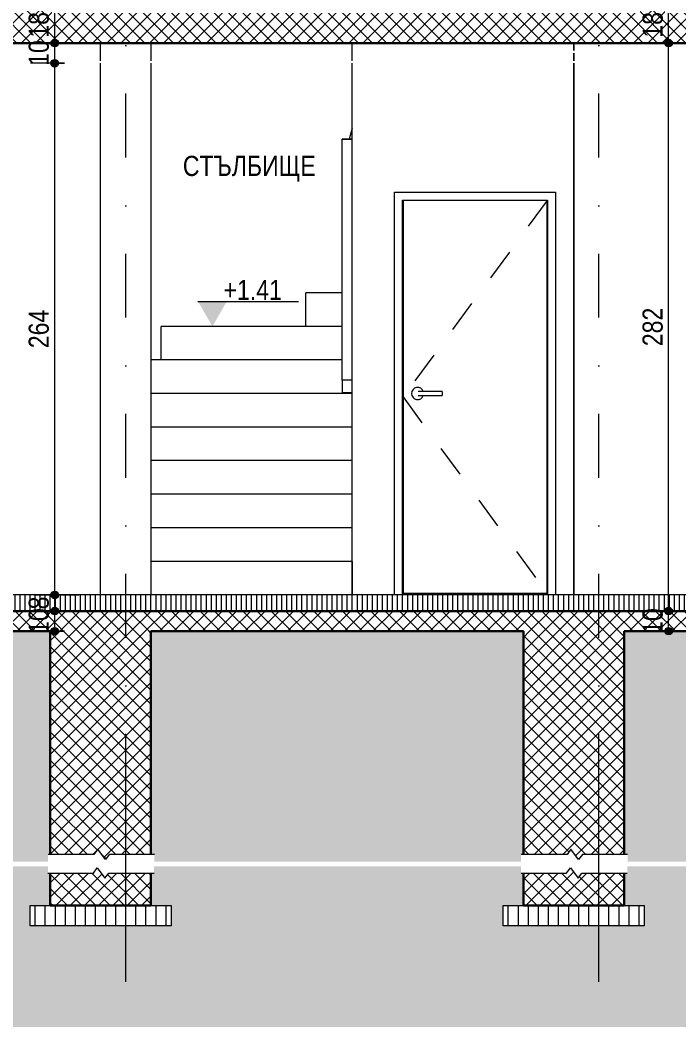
# Model space of a CAD drawing. Header units: centimetres. Extents: x -1864 to 19, y -206 to 807.
# Drawn here: x -984.1 to -656.9, y -206.4 to 293.4 of the extents above; entities that cross this region are included whole.
import ezdxf

# ---------------------------------------------------------------- set-up
doc = ezdxf.new("R2010")
doc.units = ezdxf.units.CM
doc.linetypes.add('Dash', pattern=[31.75, 15.875, -15.875])
doc.linetypes.add('Dash dot', pattern=[79.375, 31.75, -23.8125, 0, -23.8125])
for name, color, linetype, lineweight in [('A-ANNO-DIMS', 7, 'Continuous', 9), ('A-ANNO-DIMS-50', 7, 'Continuous', 9), ('A-ANNO-NOTE', 7, 'Continuous', 9), ('A-AREA-IDEN', 7, 'Continuous', 9), ('A-DETL-GENF', 7, 'Continuous', 9), ('A-DETL-MBND', 7, 'Continuous', 9), ('A-DOOR', 7, 'Continuous', 9), ('A-DOOR-FRAM', 7, 'Continuous', 15), ('A-FLOR-FNSH', 7, 'Continuous', 9), ('A-FLOR-HRAL', 7, 'Continuous', 9), ('A-FLOR-LEVL', 7, 'Continuous', 9), ('A-FLOR-PATT', 7, 'Continuous', 9), ('A-WALL', 7, 'Continuous', 9), ('A-WALL-PATT', 7, 'Continuous', 9), ('G-ANNO-DIMS', 7, 'Continuous', 9), ('S-COLS', 7, 'Continuous', 9), ('S-GRID', 7, 'Continuous', 9), ('S-STRS', 7, 'Continuous', 9)]:
    doc.layers.add(name, color=color, linetype=linetype, lineweight=lineweight)
doc.layers.add('A-DETL', color=7, linetype='Continuous', lineweight=9, true_color=0x008000)
doc.styles.add('Arial Narrow', font='ARIALN.TTF', dxfattribs={"height": 10})
doc.styles.add('Arial Narrow_1', font='ARIALN.TTF', dxfattribs={"height": 10})
doc.dimstyles.new('TEC_DIM', dxfattribs={"dimscale": 30.48, "dimtxt": 10.23431, "dimasz": 0.492126, "dimexe": 0.393701, "dimexo": 0.246063, "dimgap": 0, "dimtad": 1, "dimdec": 0, "dimzin": 0, "dimdsep": 46, "dimtxsty": 'Arial Narrow', "dimblk1": 'DOTSMALL', "dimblk2": 'DOTSMALL', "dimsah": 1, "dimcen": 0.09, "dimazin": 0, "dimtfac": 1, "dimtdec": 4, "dimtix": 1, "dimtmove": 0, "dimatfit": 3, "dimfxl": 0, "dimtvp": 1, "dimtolj": 1, "dimtzin": 0, "dimarcsym": 0})
pattern_1 = [(45, (-1066.009, 333.896), (-3.535534, 3.535534), []), (135, (-1066.009, 333.896), (-3.535534, -3.535534), [])]
pattern_2 = [(0, (-1066.009, 333.896), (19.05, 19.05), [19.05, -19.05]), (0, (-1066.009, 341.04), (19.05, 19.05), [19.05, -19.05]), (0, (-1066.009, 348.184), (19.05, 19.05), [19.05, -19.05]), (90, (-1063.628, 350.565), (-19.05, 19.05), [19.05, -19.05]), (90, (-1056.484, 350.565), (-19.05, 19.05), [19.05, -19.05]), (90, (-1049.341, 350.565), (-19.05, 19.05), [19.05, -19.05])]

# ---------------------------------------------------------------- blocks, each defined once
blk = doc.blocks.new('TEC_DOOR-INT - 80x200-2358334-4-4')
at = {"layer": 'A-DOOR', "linetype": 'Dash'}
for p, q in [((-722.34, 203.8), (-793.94, 106.3)), ((-793.94, 106.3), (-722.34, 8.8))]:
    blk.add_line(p, q, dxfattribs=at)
at = {"layer": 'A-DOOR', "lineweight": 15}
for p, q in [((-793.94, 203.8), (-793.94, 8.8)), ((-722.34, 203.8), (-793.94, 203.8)), ((-722.34, 8.8), (-722.34, 203.8)), ((-793.94, 8.8), (-722.34, 8.8))]:
    blk.add_line(p, q, dxfattribs=at)
at = {"layer": 'A-DOOR'}
for p, q in [((-774.44, 109), (-784.94, 109)), ((-784.94, 107), (-774.44, 107)), ((-774.44, 109), (-774.44, 108)), ((-774.44, 108), (-774.44, 107))]:
    blk.add_line(p, q, dxfattribs=at)
at = {"layer": 'A-DOOR', "flags": 128}
for points in [[(-784.94, 109), (-785, 109), (-785.06, 109), (-785.12, 109), (-785.18, 109), (-785.24, 109), (-785.3, 109), (-785.36, 109), (-785.42, 109), (-785.47, 109), (-785.53, 109), (-785.58, 109), (-785.64, 109), (-785.69, 109), (-785.74, 109), (-785.79, 109), (-785.84, 109), (-785.89, 109), (-785.93, 109), (-785.98, 109), (-786.02, 109), (-786.06, 109), (-786.1, 109), (-786.14, 109), (-786.17, 109), (-786.21, 109), (-786.24, 109), (-786.27, 109), (-786.29, 109), (-786.32, 109), (-786.34, 109), (-786.36, 109), (-786.38, 109), (-786.4, 109), (-786.41, 109), (-786.42, 109), (-786.43, 109), (-786.44, 109), (-786.44, 109), (-786.44, 109)], [(-786.44, 107), (-786.44, 107), (-786.44, 107), (-786.43, 107), (-786.42, 107), (-786.41, 107), (-786.4, 107), (-786.39, 107), (-786.37, 107), (-786.35, 107), (-786.33, 107), (-786.3, 107), (-786.27, 107), (-786.25, 107), (-786.21, 107), (-786.18, 107), (-786.15, 107), (-786.11, 107), (-786.07, 107), (-786.03, 107), (-785.99, 107), (-785.94, 107), (-785.9, 107), (-785.85, 107), (-785.8, 107), (-785.75, 107), (-785.7, 107), (-785.65, 107), (-785.6, 107), (-785.54, 107), (-785.49, 107), (-785.43, 107), (-785.37, 107), (-785.32, 107), (-785.26, 107), (-785.2, 107), (-785.14, 107), (-785.08, 107), (-785.02, 107), (-784.96, 107), (-784.94, 107)]]:
    blk.add_lwpolyline(points, dxfattribs=at)
at = {"layer": 'A-DOOR'}
for start, end in [(19.6343, 180), (180, 340.4367)]:
    blk.add_arc((-786.69, 108), 3, start, end, dxfattribs=at)
at = {"layer": 'A-DOOR-FRAM'}
for p, q in [((-798.14, 8), (-798.14, 208)), ((-798.14, 208), (-718.14, 208)), ((-718.14, 208), (-718.14, 8)), ((-794.14, 8), (-794.14, 204)), ((-794.14, 204), (-722.14, 204)), ((-722.14, 204), (-722.14, 8))]:
    blk.add_line(p, q, dxfattribs=at)
blk = doc.blocks.new('Railing - Railing-2455743-4-4')
at = {"layer": 'A-FLOR-HRAL'}
for p, q in [((-804.06, 398), (-809.14, 398)), ((-809.14, 398), (-809.14, 388.69)), ((-804.06, 388.69), (-804.06, 398)), ((-809.14, 388.69), (-804.06, 388.69)), ((-809.14, 388.69), (-809.14, 308)), ((-804.06, 388.69), (-804.06, 308)), ((-819.14, 239.67), (-820.76, 234.28)), ((-824.22, 234.28), (-819.14, 234.28)), ((-824.22, 114.67), (-824.22, 234.28)), ((-819.14, 234.28), (-824.22, 234.28)), ((-824.22, 114.67), (-824.22, 108.43)), ((-819.14, 114.67), (-824.22, 114.67)), ((-824.22, 108.43), (-819.14, 108.43))]:
    blk.add_line(p, q, dxfattribs=at)
blk = doc.blocks.new('TEC-BREAKLINE - M_Break Line-2501834-4-4')
at = {"layer": 'A-DETL-GENF'}
for p, q in [((-1675.59, -118.28), (-1677.49, -120.82)), ((-1671.78, -123.36), (-1675.59, -118.28)), ((-1677.49, -120.82), (-1700.27, -120.82)), ((-1669.87, -120.82), (-1671.78, -123.36)), ((-1647.4, -120.82), (-1669.87, -120.82))]:
    blk.add_line(p, q, dxfattribs=at)
blk = doc.blocks.new('TEC-BREAKLINE - M_Break Line-2501920-4-4')
at = {"layer": 'A-DETL-GENF'}
for p, q in [((-1677.74, -130.09), (-1675.84, -127.55)), ((-1675.84, -127.55), (-1672.03, -132.63)), ((-1700.34, -130.09), (-1677.74, -130.09)), ((-1672.03, -132.63), (-1670.12, -130.09)), ((-1670.12, -130.09), (-1647.61, -130.09))]:
    blk.add_line(p, q, dxfattribs=at)
blk = doc.blocks.new('Spot Elevations - ELEVATION_PROJECT-150941-4-4')
at = {"layer": 'A-ANNO-NOTE'}
blk.add_hatch(color=256, dxfattribs=at).paths.add_polyline_path([(-1311.2, 698.09), (-1296.89, 698.09), (-1304.04, 685.69)])
blk.add_line((-1311.2, 698.09), (-1261.2, 698.09), dxfattribs=at)
blk = doc.blocks.new('DIMBLOCK58-4-4')
at = {"layer": 'A-ANNO-DIMS-50', "transparency": 16777216}
h = blk.add_hatch(color=256, dxfattribs=at)
edge = h.paths.add_edge_path()
edge.add_arc((-662.06, 0), 1.87, 0, 360)
h = blk.add_hatch(color=256, dxfattribs=at)
edge = h.paths.add_edge_path()
edge.add_arc((-662.06, -10), 1.87, 0, 360)
for p, q in [((-657.21, 0), (-674.06, 0)), ((-662.06, -10), (-662.06, 0)), ((-662.06, 0), (-657.21, 0)), ((-657.21, -10), (-674.06, -10)), ((-662.06, -10), (-657.21, -10))]:
    blk.add_line(p, q, dxfattribs=at)
for centre in [(-662.06, 0), (-662.06, -10)]:
    blk.add_circle(centre, 1.87, dxfattribs=at)
at = {"layer": 'A-ANNO-DIMS-50', "color": 0, "transparency": 16777216, "insert": (-674.98, -11.34), "char_height": 10, "width": 15.2053, "attachment_point": 1, "rotation": 90, "line_spacing_factor": 0.974696, "style": 'Arial Narrow'}
blk.add_mtext('10', dxfattribs=at)
blk = doc.blocks.new('_DotSmall')
at = {"color": 0, "linetype": 'ByBlock', "const_width": 0.5}
blk.add_lwpolyline([(-0.0625, 0, 1), (0.0625, 0, 1)], format="xyb", close=True, dxfattribs=at)
blk = doc.blocks.new('DIMBLOCK59-4-4')
at = {"layer": 'A-ANNO-DIMS-50', "transparency": 16777216}
h = blk.add_hatch(color=256, dxfattribs=at)
edge = h.paths.add_edge_path()
edge.add_arc((-662.06, 282), 1.88, 0, 360)
h = blk.add_hatch(color=256, dxfattribs=at)
edge = h.paths.add_edge_path()
edge.add_arc((-662.06, 0), 1.87, 0, 360)
for p, q in [((-657.21, 282), (-674.06, 282)), ((-662.06, 0), (-662.06, 282)), ((-662.06, 282), (-657.21, 282)), ((-657.21, 0), (-674.06, 0)), ((-662.06, 0), (-657.21, 0))]:
    blk.add_line(p, q, dxfattribs=at)
for centre, radius in [((-662.06, 282), 1.88), ((-662.06, 0), 1.87)]:
    blk.add_circle(centre, radius, dxfattribs=at)
at = {"layer": 'A-ANNO-DIMS-50', "color": 0, "transparency": 16777216, "insert": (-674.98, 131.5), "char_height": 10, "width": 22.8079, "attachment_point": 1, "rotation": 90, "line_spacing_factor": 0.974696, "style": 'Arial Narrow'}
blk.add_mtext('282', dxfattribs=at)
blk = doc.blocks.new('DIMBLOCK60-4-4')
at = {"layer": 'A-ANNO-DIMS-50', "transparency": 16777216}
h = blk.add_hatch(color=256, dxfattribs=at)
edge = h.paths.add_edge_path()
edge.add_arc((-662.06, 300), 1.88, 0, 360)
h = blk.add_hatch(color=256, dxfattribs=at)
edge = h.paths.add_edge_path()
edge.add_arc((-662.06, 282), 1.88, 0, 360)
for p, q in [((-657.21, 300), (-674.06, 300)), ((-662.06, 282), (-662.06, 300)), ((-662.06, 300), (-657.21, 300)), ((-657.21, 282), (-674.06, 282)), ((-662.06, 282), (-657.21, 282))]:
    blk.add_line(p, q, dxfattribs=at)
for centre in [(-662.06, 300), (-662.06, 282)]:
    blk.add_circle(centre, 1.88, dxfattribs=at)
at = {"layer": 'A-ANNO-DIMS-50', "color": 0, "transparency": 16777216, "insert": (-674.98, 284.66), "char_height": 10, "width": 15.2053, "attachment_point": 1, "rotation": 90, "line_spacing_factor": 0.974696, "style": 'Arial Narrow'}
blk.add_mtext('18', dxfattribs=at)
blk = doc.blocks.new('DIMBLOCK73-4-4')
at = {"layer": 'A-ANNO-DIMS-50', "transparency": 16777216}
h = blk.add_hatch(color=256, dxfattribs=at)
edge = h.paths.add_edge_path()
edge.add_arc((-966.97, 0), 1.87, 0, 360)
h = blk.add_hatch(color=256, dxfattribs=at)
edge = h.paths.add_edge_path()
edge.add_arc((-966.97, -10), 1.87, 0, 360)
for p, q in [((-962.12, 0), (-978.97, 0)), ((-966.97, -10), (-966.97, 0)), ((-966.97, 0), (-962.12, 0)), ((-962.12, -10), (-978.97, -10)), ((-966.97, -10), (-962.12, -10))]:
    blk.add_line(p, q, dxfattribs=at)
for centre in [(-966.97, 0), (-966.97, -10)]:
    blk.add_circle(centre, 1.87, dxfattribs=at)
at = {"layer": 'A-ANNO-DIMS-50', "color": 0, "transparency": 16777216, "insert": (-979.9, -11.34), "char_height": 10, "width": 15.2053, "attachment_point": 1, "rotation": 90, "line_spacing_factor": 0.974696, "style": 'Arial Narrow'}
blk.add_mtext('10', dxfattribs=at)
blk = doc.blocks.new('DIMBLOCK74-4-4')
at = {"layer": 'A-ANNO-DIMS-50', "transparency": 16777216}
h = blk.add_hatch(color=256, dxfattribs=at)
edge = h.paths.add_edge_path()
edge.add_arc((-966.97, 8), 1.87, 0, 360)
h = blk.add_hatch(color=256, dxfattribs=at)
edge = h.paths.add_edge_path()
edge.add_arc((-966.97, 0), 1.87, 0, 360)
for p, q in [((-976.64, 8), (-954.97, 8)), ((-966.97, 8), (-976.64, 8)), ((-966.97, 0), (-966.97, 8)), ((-962.12, 0), (-978.97, 0)), ((-966.97, 0), (-962.12, 0))]:
    blk.add_line(p, q, dxfattribs=at)
for centre in [(-966.97, 8), (-966.97, 0)]:
    blk.add_circle(centre, 1.87, dxfattribs=at)
at = {"layer": 'A-ANNO-DIMS-50', "color": 0, "transparency": 16777216, "insert": (-979.9, 0.83), "char_height": 10, "width": 7.6026, "attachment_point": 1, "rotation": 90, "line_spacing_factor": 0.974696, "style": 'Arial Narrow'}
blk.add_mtext('\\fArial Narrow|b0|i0|c204|p34|;8', dxfattribs=at)
blk = doc.blocks.new('DIMBLOCK75-4-4')
at = {"layer": 'A-ANNO-DIMS-50', "transparency": 16777216}
h = blk.add_hatch(color=256, dxfattribs=at)
edge = h.paths.add_edge_path()
edge.add_arc((-966.97, 272), 1.88, 0, 360)
h = blk.add_hatch(color=256, dxfattribs=at)
edge = h.paths.add_edge_path()
edge.add_arc((-966.97, 8), 1.87, 0, 360)
for p, q in [((-962.12, 272), (-978.97, 272)), ((-966.97, 8), (-966.97, 272)), ((-966.97, 272), (-962.12, 272)), ((-976.64, 8), (-954.97, 8)), ((-966.97, 8), (-976.64, 8))]:
    blk.add_line(p, q, dxfattribs=at)
for centre, radius in [((-966.97, 272), 1.88), ((-966.97, 8), 1.87)]:
    blk.add_circle(centre, radius, dxfattribs=at)
at = {"layer": 'A-ANNO-DIMS-50', "color": 0, "transparency": 16777216, "insert": (-979.9, 130.5), "char_height": 10, "width": 22.8079, "attachment_point": 1, "rotation": 90, "line_spacing_factor": 0.974696, "style": 'Arial Narrow'}
blk.add_mtext('264', dxfattribs=at)
blk = doc.blocks.new('DIMBLOCK76-4-4')
at = {"layer": 'A-ANNO-DIMS-50', "transparency": 16777216}
h = blk.add_hatch(color=256, dxfattribs=at)
edge = h.paths.add_edge_path()
edge.add_arc((-966.97, 282), 1.88, 0, 360)
h = blk.add_hatch(color=256, dxfattribs=at)
edge = h.paths.add_edge_path()
edge.add_arc((-966.97, 272), 1.88, 0, 360)
for p, q in [((-962.12, 282), (-978.97, 282)), ((-966.97, 272), (-966.97, 282)), ((-966.97, 282), (-962.12, 282)), ((-962.12, 272), (-978.97, 272)), ((-966.97, 272), (-962.12, 272))]:
    blk.add_line(p, q, dxfattribs=at)
for centre in [(-966.97, 282), (-966.97, 272)]:
    blk.add_circle(centre, 1.88, dxfattribs=at)
at = {"layer": 'A-ANNO-DIMS-50', "color": 0, "transparency": 16777216, "insert": (-979.9, 270.66), "char_height": 10, "width": 15.2053, "attachment_point": 1, "rotation": 90, "line_spacing_factor": 0.974696, "style": 'Arial Narrow'}
blk.add_mtext('10', dxfattribs=at)
blk = doc.blocks.new('DIMBLOCK77-4-4')
at = {"layer": 'A-ANNO-DIMS-50', "transparency": 16777216}
h = blk.add_hatch(color=256, dxfattribs=at)
edge = h.paths.add_edge_path()
edge.add_arc((-966.97, 300), 1.88, 0, 360)
h = blk.add_hatch(color=256, dxfattribs=at)
edge = h.paths.add_edge_path()
edge.add_arc((-966.97, 282), 1.88, 0, 360)
for p, q in [((-962.12, 300), (-978.97, 300)), ((-966.97, 282), (-966.97, 300)), ((-966.97, 300), (-962.12, 300)), ((-962.12, 282), (-978.97, 282)), ((-966.97, 282), (-962.12, 282))]:
    blk.add_line(p, q, dxfattribs=at)
for centre in [(-966.97, 300), (-966.97, 282)]:
    blk.add_circle(centre, 1.88, dxfattribs=at)
at = {"layer": 'A-ANNO-DIMS-50', "color": 0, "transparency": 16777216, "insert": (-979.9, 284.66), "char_height": 10, "width": 15.2053, "attachment_point": 1, "rotation": 90, "line_spacing_factor": 0.974696, "style": 'Arial Narrow'}
blk.add_mtext('18', dxfattribs=at)

msp = doc.modelspace()

# ---------------------------------------------------------------- hatches: boundary and pattern name
at = {"layer": 'A-DETL-GENF'}
h = msp.add_hatch(dxfattribs=at)
h.set_pattern_fill('FP2_18', color=256, style=0, pattern_type=2)
h.set_pattern_definition(pattern_2)
h.paths.add_polyline_path([(-811.02, -124.37), (-735.27, -124.37), (-735.27, -120.82), (-734.14, -120.82), (-734.14, -10), (-919.14, -10), (-919.14, -120.82), (-917.4, -120.82), (-917.4, -124.37), (-912.42, -124.37)])
h.paths.add_polyline_path([(-1198.4, -124.37), (-970.27, -124.37), (-970.27, -120.82), (-969.14, -120.82), (-969.14, -10), (-1649.14, -10), (-1649.14, -120.82), (-1647.4, -120.82), (-1647.4, -124.37), (-1278.79, -124.37)])
h.paths.add_polyline_path([(-1863.5, -124.37), (-1700.27, -124.37), (-1700.27, -120.82), (-1699.14, -120.82), (-1699.14, -100), (-1714.14, -100), (-1714.14, -9.67), (-1863.5, -9.67), (-1863.5, -57)])
h.paths.add_polyline_path([(7.58, -124.37), (7.58, 0), (-209.14, 0), (-209.14, -100), (-224.14, -100), (-224.14, -120.82), (-222.4, -120.82), (-222.4, -124.37), (-109.37, -124.37)])
h.paths.add_polyline_path([(-280.87, -124.37), (-275.27, -124.37), (-275.27, -120.82), (-274.14, -120.82), (-274.14, -10), (-684.14, -10), (-684.14, -120.82), (-682.4, -120.82), (-682.4, -124.37), (-343.25, -124.37)])
h = msp.add_hatch(dxfattribs=at)
h.set_pattern_fill('FP2_18', color=256, style=0, pattern_type=2)
h.set_pattern_definition(pattern_2)
h.paths.add_polyline_path([(7.58, -206.44), (7.58, -126.81), (-222.61, -126.81), (-222.61, -130.09), (-224.14, -130.09), (-224.14, -146.27), (-214.14, -146.27), (-214.14, -156.27), (-284.14, -156.27), (-284.14, -146.27), (-274.14, -146.27), (-274.14, -130.09), (-275.34, -130.09), (-275.34, -126.81), (-682.61, -126.81), (-682.61, -130.09), (-684.14, -130.09), (-684.14, -146.27), (-674.14, -146.27), (-674.14, -156.27), (-744.14, -156.27), (-744.14, -146.27), (-734.14, -146.27), (-734.14, -130.09), (-735.34, -130.09), (-735.34, -126.81), (-917.61, -126.81), (-917.61, -130.09), (-919.14, -130.09), (-919.14, -146.27), (-909.14, -146.27), (-909.14, -156.27), (-979.14, -156.27), (-979.14, -146.27), (-969.14, -146.27), (-969.14, -130.09), (-970.34, -130.09), (-970.34, -126.81), (-1647.61, -126.81), (-1647.61, -130.09), (-1649.14, -130.09), (-1649.14, -146.27), (-1639.14, -146.27), (-1639.14, -156.27), (-1709.14, -156.27), (-1709.14, -146.27), (-1699.14, -146.27), (-1699.14, -130.09), (-1700.34, -130.09), (-1700.34, -126.81), (-1863.5, -126.81), (-1863.5, -206.44), (1.63, -206.44)])
at = {"layer": 'A-FLOR-PATT'}
h = msp.add_hatch(dxfattribs=at)
h.set_pattern_fill('FP2_17', color=256, style=0, pattern_type=2)
h.set_pattern_definition(pattern_1)
h.paths.add_polyline_path([(-167.84, 282), (-144.14, 282), (-144.14, 300), (-1574.14, 300), (-1574.14, 282), (-169.14, 282)])
at = {"layer": 'A-FLOR-PATT', "true_color": 0x787878}
h = msp.add_hatch(dxfattribs=at)
h.set_pattern_fill('FP2_14', color=8, style=0, pattern_type=2)
h.set_pattern_definition([(270, (-1004.143, 8), (2.5, 2e-16), [])])
h.paths.add_polyline_path([(-1699.14, 0), (-249.14, 0), (-249.14, 8), (-1699.14, 8)])
at = {"layer": 'A-FLOR-PATT'}
h = msp.add_hatch(dxfattribs=at)
h.set_pattern_fill('FP2_17', color=256, style=0, pattern_type=2)
h.set_pattern_definition(pattern_1)
h.paths.add_polyline_path([(-927.96, -10), (-224.14, -10), (-224.14, 0), (-1699.14, 0), (-1699.14, -10), (-969.14, -10)])
at = {"layer": 'A-FLOR-PATT', "true_color": 0x787878}
h = msp.add_hatch(dxfattribs=at)
h.set_pattern_fill('FP2_19', color=8, style=0, pattern_type=2)
h.set_pattern_definition([(270, (-1006.643, -180), (5, 3e-16), [])])
h.paths.add_polyline_path([(-214.14, -156.27), (-214.14, -146.27), (-284.14, -146.27), (-284.14, -156.27), (-214.77, -156.27)])
h.paths.add_polyline_path([(-1639.14, -156.27), (-1639.14, -146.27), (-1709.14, -146.27), (-1709.14, -156.27)])
h.paths.add_polyline_path([(-979.14, -156.27), (-909.14, -156.27), (-909.14, -146.27), (-979.14, -146.27), (-979.14, -150.59)])
h.paths.add_polyline_path([(-744.14, -156.27), (-674.14, -156.27), (-674.14, -146.27), (-744.14, -146.27), (-744.14, -148.73)])
at = {"layer": 'A-WALL-PATT'}
h = msp.add_hatch(dxfattribs=at)
h.set_pattern_fill('FP2_17', color=256, style=0, pattern_type=2)
h.set_pattern_definition(pattern_1)
h.paths.add_polyline_path([(-941.78, -123.36), (-939.87, -120.82), (-919.14, -120.82), (-919.14, -10), (-969.14, -10), (-969.14, -120.82), (-947.49, -120.82), (-945.59, -118.28), (-943.68, -120.82)])
h = msp.add_hatch(dxfattribs=at)
h.set_pattern_fill('FP2_17', color=256, style=0, pattern_type=2)
h.set_pattern_definition(pattern_1)
h.paths.add_polyline_path([(-706.78, -123.36), (-704.87, -120.82), (-684.14, -120.82), (-684.14, -10), (-734.14, -10), (-734.14, -120.82), (-712.49, -120.82), (-710.59, -118.28), (-708.68, -120.82)])
h = msp.add_hatch(dxfattribs=at)
h.set_pattern_fill('FP2_17', color=256, style=0, pattern_type=2)
h.set_pattern_definition(pattern_1)
h.paths.add_polyline_path([(-919.14, -146.27), (-919.14, -130.09), (-940.12, -130.09), (-942.03, -132.63), (-945.84, -127.55), (-947.74, -130.09), (-969.14, -130.09), (-969.14, -146.27), (-927.96, -146.27)])
h = msp.add_hatch(dxfattribs=at)
h.set_pattern_fill('FP2_17', color=256, style=0, pattern_type=2)
h.set_pattern_definition(pattern_1)
h.paths.add_polyline_path([(-684.14, -146.27), (-684.14, -130.09), (-705.12, -130.09), (-707.03, -132.63), (-710.84, -127.55), (-712.74, -130.09), (-734.14, -130.09), (-734.14, -146.27), (-705.12, -146.27)])

# ---------------------------------------------------------------- linework, layer by layer
at = {"layer": 'A-DETL', "color": 7, "lineweight": 30}
for p, q in [((-969.14, -10), (-1649.14, -10)), ((-969.14, -120.82), (-969.14, -10)), ((-734.14, -10), (-919.14, -10)), ((-919.14, -10), (-919.14, -120.82)), ((-734.14, -120.82), (-734.14, -10)), ((-274.14, -10), (-684.14, -10)), ((-684.14, -10), (-684.14, -120.82)), ((-969.14, -146.27), (-969.14, -130.09)), ((-919.14, -130.09), (-919.14, -146.27)), ((-734.14, -146.27), (-734.14, -130.09)), ((-684.14, -130.09), (-684.14, -146.27)), ((-969.14, -146.27), (-919.14, -146.27)), ((-734.14, -146.27), (-684.14, -146.27))]:
    msp.add_line(p, q, dxfattribs=at)
at = {"layer": 'A-DETL-MBND'}
for p, q in [((-979.14, -156.27), (-979.14, -146.27)), ((-979.14, -146.27), (-969.14, -146.27)), ((-919.14, -146.27), (-909.14, -146.27)), ((-909.14, -146.27), (-909.14, -156.27)), ((-744.14, -156.27), (-744.14, -146.27)), ((-744.14, -146.27), (-734.14, -146.27)), ((-684.14, -146.27), (-674.14, -146.27)), ((-674.14, -146.27), (-674.14, -156.27)), ((-909.14, -156.27), (-979.14, -156.27)), ((-674.14, -156.27), (-744.14, -156.27))]:
    msp.add_line(p, q, dxfattribs=at)
at = {"layer": 'A-FLOR-FNSH', "lineweight": 30}
for p, q in [((-1339.14, 282), (-566.14, 282)), ((-1699.14, 0), (-249.14, 0))]:
    msp.add_line(p, q, dxfattribs=at)
at = {"layer": 'A-FLOR-FNSH'}
msp.add_line((-249.14, 8), (-1699.14, 8), dxfattribs=at)
at = {"layer": 'A-FLOR-LEVL', "linetype": 'Dash'}
msp.add_line((-1863.7, 0), (-49.46, 0), dxfattribs=at)
at = {"layer": 'A-WALL'}
for p, q in [((-919.14, 282), (-919.14, 273.25)), ((-819.14, 273.25), (-819.14, 282)), ((-709.14, 278.25), (-709.14, 282)), ((-709.14, 273.25), (-709.14, 277)), ((-919.14, 272), (-919.14, 8)), ((-819.14, 8), (-819.14, 272)), ((-709.14, 8), (-709.14, 272)), ((-798.14, 8), (-798.14, 208)), ((-798.14, 208), (-718.14, 208)), ((-718.14, 208), (-718.14, 8))]:
    msp.add_line(p, q, dxfattribs=at)
at = {"layer": 'S-COLS'}
for p, q in [((-944.14, 273.25), (-944.14, 282)), ((-919.14, 282), (-919.14, 273.25)), ((-709.14, 282), (-709.14, 278.25)), ((-709.14, 277), (-709.14, 273.25)), ((-944.14, 8), (-944.14, 272)), ((-919.14, 272), (-919.14, 8)), ((-709.14, 272), (-709.14, 8))]:
    msp.add_line(p, q, dxfattribs=at)
at = {"layer": 'S-GRID', "color": 1, "linetype": 'Dash dot', "lineweight": 18, "true_color": 0xff0000}
for p, q in [((-931.64, -92.75), (-931.64, 652.09)), ((-696.64, -92.75), (-696.64, 652.09))]:
    msp.add_line(p, q, dxfattribs=at)
at = {"layer": 'S-GRID', "color": 1, "lineweight": 18, "true_color": 0xff0000}
for p, q in [((-931.64, -184.02), (-931.64, -92.75)), ((-696.64, -184.02), (-696.64, -92.75))]:
    msp.add_line(p, q, dxfattribs=at)
at = {"layer": 'S-STRS'}
for p, q in [((-842.16, 141.33), (-842.16, 158)), ((-824.22, 158), (-842.16, 158)), ((-914.05, 124.67), (-914.05, 141.33)), ((-824.22, 141.33), (-914.05, 141.33)), ((-824.22, 124.67), (-919.14, 124.67)), ((-819.14, 108), (-919.14, 108)), ((-819.14, 91.33), (-919.14, 91.33)), ((-819.14, 74.67), (-919.14, 74.67)), ((-819.14, 58), (-919.14, 58)), ((-819.14, 41.33), (-919.14, 41.33)), ((-819.14, 24.67), (-919.14, 24.67)), ((-819.14, 24.67), (-819.14, 8))]:
    msp.add_line(p, q, dxfattribs=at)

# ---------------------------------------------------------------- block references
at = {"layer": 'A-DETL-GENF'}
for name, p in [('TEC-BREAKLINE - M_Break Line-2501834-4-4', (730, 0)), ('TEC-BREAKLINE - M_Break Line-2501834-4-4', (965, 0)), ('TEC-BREAKLINE - M_Break Line-2501920-4-4', (730, 0)), ('TEC-BREAKLINE - M_Break Line-2501920-4-4', (965, 0))]:
    msp.add_blockref(name, p, dxfattribs=at)
at = {"layer": 'A-DOOR'}
msp.add_blockref('TEC_DOOR-INT - 80x200-2358334-4-4', (0, 0), dxfattribs=at)
at = {"layer": 'A-FLOR-HRAL'}
msp.add_blockref('Railing - Railing-2455743-4-4', (0, 0), dxfattribs=at)
at = {"layer": 'G-ANNO-DIMS'}
msp.add_blockref('Spot Elevations - ELEVATION_PROJECT-150941-4-4', (415.41, -544.36), dxfattribs=at)

# ---------------------------------------------------------------- texts
at = {"layer": 'A-AREA-IDEN', "insert": (-870.33, 213.11), "char_height": 10, "width": 67.45, "attachment_point": 8, "line_spacing_factor": 0.949189, "style": 'Arial Narrow_1'}
msp.add_mtext('\\pt63.5,127,190.5,254,317.5,381,444.5,508,571.5,635,698.5,762,825.5,889,952.5,1016,1079.5,1143,1206.5,1270,1333.5,1397,1460.5,1524,1587.5,1651,1714.5,1778,1841.5,1905,1968.5,2032;{\\fArial Narrow|b0|i0|c204|p34;СТЪЛБИЩЕ}', dxfattribs=at)
at = {"layer": 'G-ANNO-DIMS', "insert": (-883.11, 164.42), "char_height": 10, "width": 34.7536, "attachment_point": 1, "line_spacing_factor": 0.974696, "style": 'Arial Narrow'}
msp.add_mtext('+1.41', dxfattribs=at)

# ---------------------------------------------------------------- dimensions: what is measured, and where the dimension line sits
at = {"layer": 'A-ANNO-DIMS'}
for base, p1, p2, override, picture, middle in [((-966.97, 300), (-969.62, 282), (-969.62, 300), {"dimpost": '<>', "dimfxl": 18}, 'DIMBLOCK77-4-4', (-972.08, 291)), ((-662.06, 300), (-664.71, 282), (-664.71, 300), {"dimpost": '<>', "dimfxl": 18}, 'DIMBLOCK60-4-4', (-667.17, 291)), ((-966.97, 282), (-969.62, 272), (-969.62, 282), {"dimpost": '<>', "dimfxl": 10}, 'DIMBLOCK76-4-4', (-972.08, 277)), ((-662.06, 282), (-664.71, 0), (-664.71, 282), {"dimpost": '<>', "dimfxl": 282}, 'DIMBLOCK59-4-4', (-667.17, 141)), ((-966.97, 272), (-984.14, 8), (-969.62, 272), {"dimpost": '<>', "dimfxl": 264.398942}, 'DIMBLOCK75-4-4', (-972.08, 140)), ((-966.97, 8), (-969.62, 0), (-984.14, 8), {"dimpost": '<>', "dimfxl": 16.577112}, 'DIMBLOCK74-4-4', (-972.08, 4)), ((-966.97, 0), (-969.62, -10), (-969.62, 0), {"dimpost": '<>', "dimfxl": 10}, 'DIMBLOCK73-4-4', (-972.08, -5)), ((-662.06, 0), (-664.71, -10), (-664.71, 0), {"dimpost": '<>', "dimfxl": 10}, 'DIMBLOCK58-4-4', (-667.17, -5))]:
    dim = msp.add_linear_dim(base=base, p1=p1, p2=p2, angle=90, dimstyle='TEC_DIM', override=override, dxfattribs=at)
    dim.commit()
    dim.dimension.update_dxf_attribs({"geometry": picture, "text_midpoint": middle})

doc.saveas('drawing.dxf')
